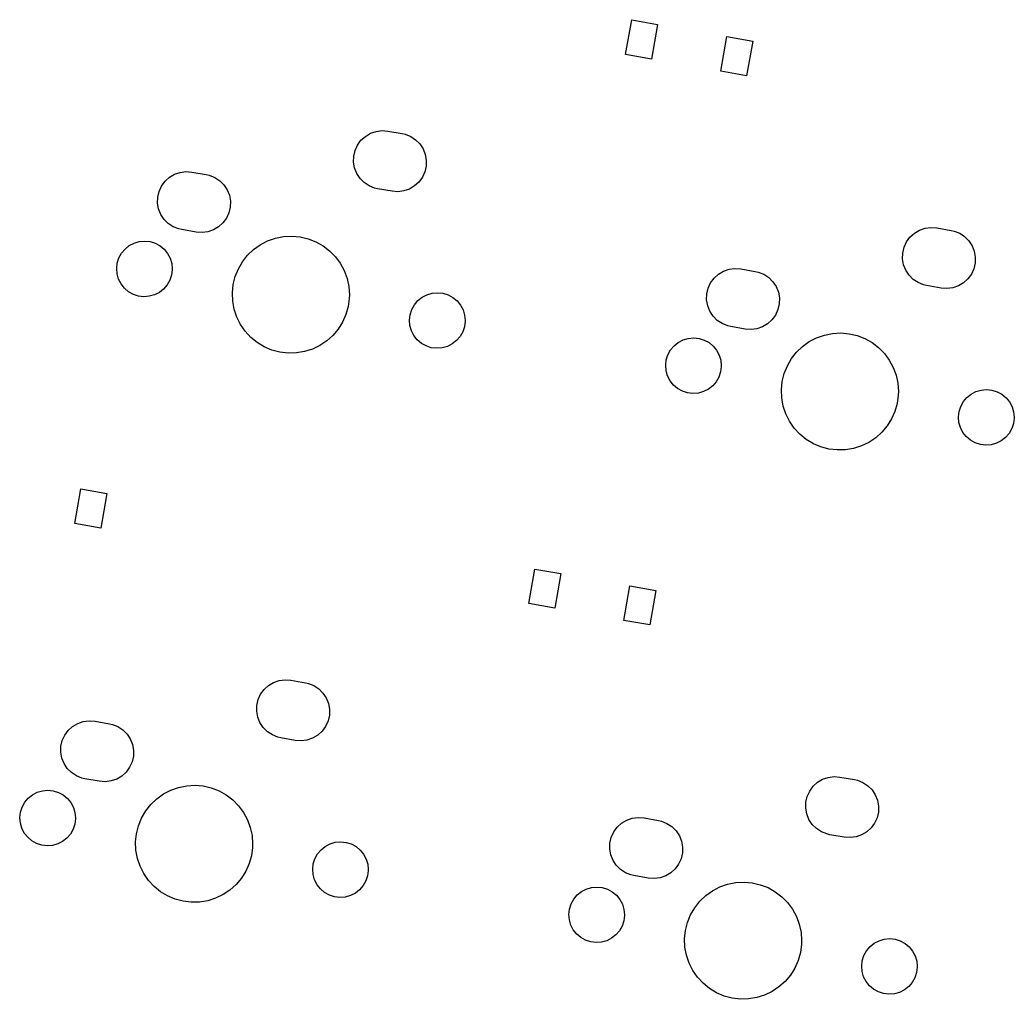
# Model space of a CAD drawing. Extents: x -73 to 324, y -180 to -25.
# Drawn here: x -27.55 to 6.42, y -99.28 to -65.83 of the extents above; entities that cross this region are included whole.
import ezdxf

# ---------------------------------------------------------------- set-up
doc = ezdxf.new("R2010")
doc.units = 0
doc.layers.add('BLACK', color=7, linetype='CONTINUOUS')

msp = doc.modelspace()

# ---------------------------------------------------------------- linework, layer by layer
at = {"layer": 'BLACK', "linetype": 'CONTINUOUS'}
for p, q in [((-6.85652, -67.0108), (-6.64814, -65.829)), ((-6.64814, -65.829), (-5.76181, -65.9853)), ((-5.76181, -65.9853), (-5.97019, -67.1671)), ((-3.60665, -67.5838), (-3.39828, -66.4021)), ((-3.39828, -66.4021), (-2.51195, -66.5584)), ((-2.51195, -66.5584), (-2.72033, -67.7401)), ((-5.97019, -67.1671), (-6.85652, -67.0108)), ((-2.72033, -67.7401), (-3.60665, -67.5838)), ((-15.5755, -69.7046), (-15.3844, -69.6388)), ((-15.3844, -69.6388), (-15.1839, -69.6127)), ((-15.1839, -69.6127), (-14.9824, -69.6275)), ((-14.9824, -69.6275), (-14.49, -69.7143)), ((-16.0185, -70.1063), (-15.8992, -69.9432)), ((-15.8992, -69.9432), (-15.7494, -69.8074)), ((-15.7494, -69.8074), (-15.5755, -69.7046)), ((-14.49, -69.7143), (-14.388, -69.7379)), ((-14.388, -69.7379), (-14.2003, -69.8129)), ((-14.2003, -69.8129), (-14.0316, -69.9242)), ((-14.0316, -69.9242), (-13.8887, -70.0671)), ((-16.1481, -70.487), (-16.1027, -70.2901)), ((-16.1027, -70.2901), (-16.0185, -70.1063)), ((-13.8887, -70.0671), (-13.7774, -70.2359)), ((-13.7774, -70.2359), (-13.7023, -70.4235)), ((-16.1531, -70.689), (-16.1481, -70.487)), ((-13.7023, -70.4235), (-13.6665, -70.6224)), ((-13.6665, -70.6224), (-13.6715, -70.8245)), ((-16.1173, -70.888), (-16.1531, -70.689)), ((-16.0422, -71.0756), (-16.1173, -70.888)), ((-13.6715, -70.8245), (-13.717, -71.0214)), ((-22.7131, -71.505), (-22.5937, -71.3419)), ((-22.5937, -71.3419), (-22.444, -71.2062)), ((-22.444, -71.2062), (-22.2701, -71.1033)), ((-22.2701, -71.1033), (-22.079, -71.0375)), ((-22.079, -71.0375), (-21.8785, -71.0115)), ((-21.8785, -71.0115), (-21.677, -71.0263)), ((-21.677, -71.0263), (-21.1845, -71.1131)), ((-21.1845, -71.1131), (-21.0826, -71.1366)), ((-21.0826, -71.1366), (-20.8949, -71.2117)), ((-20.8949, -71.2117), (-20.7262, -71.323)), ((-20.7262, -71.323), (-20.5833, -71.4659)), ((-15.931, -71.2444), (-16.0422, -71.0756)), ((-15.788, -71.3873), (-15.931, -71.2444)), ((-13.8011, -71.2052), (-13.9205, -71.3683)), ((-13.717, -71.0214), (-13.8011, -71.2052)), ((-22.7972, -71.6888), (-22.7131, -71.505)), ((-20.5833, -71.4659), (-20.472, -71.6346)), ((-20.472, -71.6346), (-20.3969, -71.8223)), ((-15.6193, -71.4985), (-15.788, -71.3873)), ((-15.4316, -71.5736), (-15.6193, -71.4985)), ((-15.3297, -71.5971), (-15.4316, -71.5736)), ((-14.8372, -71.684), (-15.3297, -71.5971)), ((-14.6357, -71.6988), (-14.8372, -71.684)), ((-14.4353, -71.6727), (-14.6357, -71.6988)), ((-14.2441, -71.6069), (-14.4353, -71.6727)), ((-14.0702, -71.504), (-14.2441, -71.6069)), ((-13.9205, -71.3683), (-14.0702, -71.504)), ((-22.8477, -72.0878), (-22.8427, -71.8857)), ((-22.8427, -71.8857), (-22.7972, -71.6888)), ((-20.3969, -71.8223), (-20.3611, -72.0212)), ((-20.3611, -72.0212), (-20.3661, -72.2232)), ((-22.8119, -72.2867), (-22.8477, -72.0878)), ((-22.7368, -72.4744), (-22.8119, -72.2867)), ((-20.3661, -72.2232), (-20.4115, -72.4202)), ((-22.6255, -72.6431), (-22.7368, -72.4744)), ((-22.4826, -72.786), (-22.6255, -72.6431)), ((-20.4957, -72.6039), (-20.6151, -72.767)), ((-20.4115, -72.4202), (-20.4957, -72.6039)), ((-22.3139, -72.8973), (-22.4826, -72.786)), ((-22.1262, -72.9723), (-22.3139, -72.8973)), ((-22.0242, -72.9959), (-22.1262, -72.9723)), ((-21.5318, -73.0827), (-22.0242, -72.9959)), ((-20.9387, -73.0057), (-21.1298, -73.0715)), ((-20.7648, -72.9028), (-20.9387, -73.0057)), ((-20.6151, -72.767), (-20.7648, -72.9028)), ((3.01116, -73.1154), (3.18513, -73.0125)), ((3.18513, -73.0125), (3.37623, -72.9467)), ((3.37623, -72.9467), (3.57666, -72.9207)), ((3.57666, -72.9207), (3.77823, -72.9355)), ((3.77823, -72.9355), (4.27063, -73.0223)), ((4.27063, -73.0223), (4.37262, -73.0459)), ((-21.3303, -73.0975), (-21.5318, -73.0827)), ((-21.1298, -73.0715), (-21.3303, -73.0975)), ((-19.3383, -73.5122), (-19.0876, -73.382)), ((-19.0876, -73.382), (-18.8211, -73.2884)), ((-18.8211, -73.2884), (-18.544, -73.2333)), ((-18.544, -73.2333), (-18.2619, -73.2177)), ((-18.2619, -73.2177), (-17.9805, -73.2421)), ((-17.9805, -73.2421), (-17.7053, -73.3059)), ((-17.7053, -73.3059), (-17.4418, -73.4078)), ((2.74207, -73.4143), (2.86144, -73.2512)), ((2.86144, -73.2512), (3.01116, -73.1154)), ((4.37262, -73.0459), (4.56028, -73.1209)), ((4.56028, -73.1209), (4.72901, -73.2322)), ((4.72901, -73.2322), (4.87193, -73.3751)), ((4.87193, -73.3751), (4.98319, -73.5439)), ((-24.08, -73.7986), (-23.9609, -73.6566)), ((-23.9609, -73.6566), (-23.8164, -73.5404)), ((-23.8164, -73.5404), (-23.652, -73.4545)), ((-23.652, -73.4545), (-23.4742, -73.4022)), ((-23.4742, -73.4022), (-23.2895, -73.3854)), ((-23.2895, -73.3854), (-23.1051, -73.4048)), ((-23.1051, -73.4048), (-22.928, -73.4596)), ((-22.928, -73.4596), (-22.7649, -73.5478)), ((-22.7649, -73.5478), (-22.6221, -73.666)), ((-22.6221, -73.666), (-22.5049, -73.8096)), ((-19.7726, -73.8715), (-19.5682, -73.6765)), ((-19.5682, -73.6765), (-19.3383, -73.5122)), ((-17.4418, -73.4078), (-17.1953, -73.5459)), ((-17.1953, -73.5459), (-16.9707, -73.7173)), ((-16.9707, -73.7173), (-16.7725, -73.9186)), ((2.61247, -73.795), (2.65793, -73.5981)), ((2.65793, -73.5981), (2.74207, -73.4143)), ((4.98319, -73.5439), (5.05825, -73.7315)), ((-24.2254, -74.1378), (-24.1693, -73.9611)), ((-24.1693, -73.9611), (-24.08, -73.7986)), ((-22.5049, -73.8096), (-22.4179, -73.9733)), ((-22.4179, -73.9733), (-22.3643, -74.1508)), ((-19.9475, -74.0933), (-19.7726, -73.8715)), ((-16.7725, -73.9186), (-16.6047, -74.1458)), ((2.60753, -73.997), (2.61247, -73.795)), ((2.64332, -74.196), (2.60753, -73.997)), ((5.05825, -73.7315), (5.09404, -73.9304)), ((5.09404, -73.9304), (5.0891, -74.1325)), ((-24.2461, -74.3221), (-24.2254, -74.1378)), ((-24.2306, -74.5069), (-24.2461, -74.3221)), ((-22.3465, -74.3619), (-22.3698, -74.5458)), ((-22.3643, -74.1508), (-22.3462, -74.3354)), ((-22.3462, -74.3354), (-22.3465, -74.3619)), ((-20.1955, -74.5995), (-20.0894, -74.3376)), ((-20.0894, -74.3376), (-19.9475, -74.0933)), ((-16.6047, -74.1458), (-16.4705, -74.3945)), ((-16.4705, -74.3945), (-16.3728, -74.6595)), ((-3.50947, -74.4113), (-3.31837, -74.3455)), ((-3.31837, -74.3455), (-3.11794, -74.3195)), ((-3.11794, -74.3195), (-2.91637, -74.3343)), ((-2.91637, -74.3343), (-2.42396, -74.4211)), ((2.71838, -74.3836), (2.64332, -74.196)), ((2.82964, -74.5524), (2.71838, -74.3836)), ((5.04363, -74.3294), (4.9595, -74.5132)), ((5.0891, -74.1325), (5.04363, -74.3294)), ((-24.1795, -74.6851), (-24.2306, -74.5069)), ((-24.0947, -74.85), (-24.1795, -74.6851)), ((-22.4283, -74.7218), (-22.5199, -74.883)), ((-22.3698, -74.5458), (-22.4283, -74.7218)), ((-20.2636, -74.8736), (-20.1955, -74.5995)), ((-16.3728, -74.6595), (-16.3133, -74.9357)), ((-3.95253, -74.813), (-3.83316, -74.6499)), ((-3.83316, -74.6499), (-3.68343, -74.5142)), ((-3.68343, -74.5142), (-3.50947, -74.4113)), ((-2.42396, -74.4211), (-2.32197, -74.4446)), ((-2.32197, -74.4446), (-2.13431, -74.5197)), ((-2.13431, -74.5197), (-1.96558, -74.631)), ((-1.96558, -74.631), (-1.82266, -74.7739)), ((2.97255, -74.6953), (2.82964, -74.5524)), ((3.14128, -74.8065), (2.97255, -74.6953)), ((4.84013, -74.6763), (4.6904, -74.812)), ((4.9595, -74.5132), (4.84013, -74.6763)), ((-23.9795, -74.9953), (-24.0947, -74.85)), ((-23.8383, -75.1155), (-23.9795, -74.9953)), ((-22.641, -75.0233), (-22.7871, -75.1375)), ((-22.5199, -74.883), (-22.641, -75.0233)), ((-20.2924, -75.1547), (-20.2636, -74.8736)), ((-16.3133, -74.9357), (-16.2933, -75.2175)), ((-4.08213, -75.1937), (-4.03666, -74.9968)), ((-4.03666, -74.9968), (-3.95253, -74.813)), ((-1.82266, -74.7739), (-1.71141, -74.9426)), ((-1.71141, -74.9426), (-1.63635, -75.1303)), ((3.32894, -74.8816), (3.14128, -74.8065)), ((3.43093, -74.9051), (3.32894, -74.8816)), ((3.92334, -74.992), (3.43093, -74.9051)), ((4.12491, -75.0068), (3.92334, -74.992)), ((4.32534, -74.9807), (4.12491, -75.0068)), ((4.51644, -74.9149), (4.32534, -74.9807)), ((4.6904, -74.812), (4.51644, -74.9149)), ((-23.6765, -75.2059), (-23.8383, -75.1155)), ((-23.5002, -75.2632), (-23.6765, -75.2059)), ((-23.3161, -75.2852), (-23.5002, -75.2632)), ((-23.1312, -75.2709), (-23.3161, -75.2852)), ((-22.9526, -75.2211), (-23.1312, -75.2709)), ((-22.7871, -75.1375), (-22.9526, -75.2211)), ((-20.2813, -75.437), (-20.2924, -75.1547)), ((-16.2973, -75.3431), (-16.3349, -75.6231)), ((-16.2933, -75.2175), (-16.2973, -75.3431)), ((-14.0744, -75.5629), (-13.9552, -75.4209)), ((-13.9552, -75.4209), (-13.8107, -75.3047)), ((-13.8107, -75.3047), (-13.6464, -75.2188)), ((-13.6464, -75.2188), (-13.4685, -75.1665)), ((-13.4685, -75.1665), (-13.2839, -75.1497)), ((-13.2839, -75.1497), (-13.0995, -75.169)), ((-13.0995, -75.169), (-12.9224, -75.2239)), ((-12.9224, -75.2239), (-12.7593, -75.312)), ((-12.7593, -75.312), (-12.6164, -75.4302)), ((-4.08707, -75.3958), (-4.08213, -75.1937)), ((-4.05128, -75.5947), (-4.08707, -75.3958)), ((-1.63635, -75.1303), (-1.60056, -75.3292)), ((-1.60056, -75.3292), (-1.60549, -75.5312)), ((-20.2305, -75.7149), (-20.2813, -75.437)), ((-20.1411, -75.9829), (-20.2305, -75.7149)), ((-16.3349, -75.6231), (-16.4116, -75.895)), ((-14.2198, -75.9021), (-14.1637, -75.7254)), ((-14.1637, -75.7254), (-14.0744, -75.5629)), ((-12.6164, -75.4302), (-12.4992, -75.5739)), ((-12.4992, -75.5739), (-12.4122, -75.7376)), ((-12.4122, -75.7376), (-12.3586, -75.9151)), ((-3.97622, -75.7824), (-4.05128, -75.5947)), ((-1.65096, -75.7282), (-1.7351, -75.9119)), ((-1.60549, -75.5312), (-1.65096, -75.7282)), ((-20.0148, -76.2356), (-20.1411, -75.9829)), ((-16.4116, -75.895), (-16.5258, -76.1534)), ((-14.2404, -76.0864), (-14.2198, -75.9021)), ((-14.2249, -76.2711), (-14.2404, -76.0864)), ((-12.3586, -75.9151), (-12.3405, -76.0996)), ((-12.3405, -76.0996), (-12.3409, -76.1262)), ((-3.86496, -75.9511), (-3.97622, -75.7824)), ((-3.72204, -76.094), (-3.86496, -75.9511)), ((-3.55331, -76.2053), (-3.72204, -76.094)), ((-1.85446, -76.075), (-2.00419, -76.2108)), ((-1.7351, -75.9119), (-1.85446, -76.075)), ((-19.8542, -76.468), (-20.0148, -76.2356)), ((-16.6753, -76.3931), (-16.8571, -76.6093)), ((-16.5258, -76.1534), (-16.6753, -76.3931)), ((-14.1738, -76.4493), (-14.2249, -76.2711)), ((-12.3641, -76.3101), (-12.4227, -76.486)), ((-12.3409, -76.1262), (-12.3641, -76.3101)), ((-3.36565, -76.2803), (-3.55331, -76.2053)), ((-3.26366, -76.3039), (-3.36565, -76.2803)), ((-2.77126, -76.3907), (-3.26366, -76.3039)), ((-2.56969, -76.4055), (-2.77126, -76.3907)), ((-2.36926, -76.3795), (-2.56969, -76.4055)), ((-2.17816, -76.3137), (-2.36926, -76.3795)), ((-2.00419, -76.2108), (-2.17816, -76.3137)), ((-19.6624, -76.6754), (-19.8542, -76.468)), ((-19.4434, -76.8538), (-19.6624, -76.6754)), ((-16.8571, -76.6093), (-17.0675, -76.7978)), ((-14.0891, -76.6143), (-14.1738, -76.4493)), ((-13.9739, -76.7596), (-14.0891, -76.6143)), ((-13.8327, -76.8797), (-13.9739, -76.7596)), ((-12.5142, -76.6472), (-12.6354, -76.7876)), ((-12.4227, -76.486), (-12.5142, -76.6472)), ((-5.05577, -76.8484), (-4.89146, -76.7625)), ((-4.89146, -76.7625), (-4.7136, -76.7102)), ((-4.7136, -76.7102), (-4.52895, -76.6934)), ((-4.52895, -76.6934), (-4.34456, -76.7128)), ((-4.34456, -76.7128), (-4.16744, -76.7676)), ((-4.16744, -76.7676), (-4.00435, -76.8558)), ((-0.57776, -76.8202), (-0.32706, -76.69)), ((-0.32706, -76.69), (-0.06051, -76.5964)), ((-0.06051, -76.5964), (0.21657, -76.5413)), ((0.21657, -76.5413), (0.49865, -76.5257)), ((0.49865, -76.5257), (0.78011, -76.5501)), ((0.78011, -76.5501), (1.05532, -76.6139)), ((1.05532, -76.6139), (1.3188, -76.7158)), ((1.3188, -76.7158), (1.56529, -76.8539)), ((-19.2013, -76.9995), (-19.4434, -76.8538)), ((-18.9412, -77.1097), (-19.2013, -76.9995)), ((-18.6681, -77.1821), (-18.9412, -77.1097)), ((-17.5571, -77.0771), (-17.8265, -77.1622)), ((-17.3024, -76.9548), (-17.5571, -77.0771)), ((-17.0675, -76.7978), (-17.3024, -76.9548)), ((-13.6709, -76.9702), (-13.8327, -76.8797)), ((-13.4945, -77.0275), (-13.6709, -76.9702)), ((-13.3104, -77.0494), (-13.4945, -77.0275)), ((-13.1256, -77.0352), (-13.3104, -77.0494)), ((-12.947, -76.9853), (-13.1256, -77.0352)), ((-12.7815, -76.9017), (-12.947, -76.9853)), ((-12.6354, -76.7876), (-12.7815, -76.9017)), ((-5.40876, -77.2691), (-5.31944, -77.1066)), ((-5.31944, -77.1066), (-5.20026, -76.9646)), ((-5.20026, -76.9646), (-5.05577, -76.8484)), ((-4.00435, -76.8558), (-3.86149, -76.974)), ((-3.86149, -76.974), (-3.74431, -77.1176)), ((-3.74431, -77.1176), (-3.65726, -77.2813)), ((-1.01202, -77.1795), (-0.80761, -76.9845)), ((-0.80761, -76.9845), (-0.57776, -76.8202)), ((1.56529, -76.8539), (1.78986, -77.0253)), ((1.78986, -77.0253), (1.98805, -77.2266)), ((-18.3876, -77.2153), (-18.6681, -77.1821)), ((-18.1051, -77.2086), (-18.3876, -77.2153)), ((-17.8265, -77.1622), (-18.1051, -77.2086)), ((-5.48549, -77.6301), (-5.46482, -77.4458)), ((-5.46482, -77.4458), (-5.40876, -77.2691)), ((-3.65726, -77.2813), (-3.60368, -77.4588)), ((-3.60368, -77.4588), (-3.58558, -77.6434)), ((-1.32882, -77.6456), (-1.18692, -77.4013)), ((-1.18692, -77.4013), (-1.01202, -77.1795)), ((1.98805, -77.2266), (2.1559, -77.4538)), ((2.1559, -77.4538), (2.29005, -77.7025)), ((-5.46998, -77.8149), (-5.48549, -77.6301)), ((-3.58595, -77.6699), (-3.60919, -77.8538)), ((-3.58558, -77.6434), (-3.58595, -77.6699)), ((-1.43487, -77.9075), (-1.32882, -77.6456)), ((2.29005, -77.7025), (2.38783, -77.9675)), ((-5.41887, -77.9931), (-5.46998, -77.8149)), ((-5.33412, -78.158), (-5.41887, -77.9931)), ((-3.66772, -78.0298), (-3.7593, -78.191)), ((-3.60919, -77.8538), (-3.66772, -78.0298)), ((-1.50298, -78.1816), (-1.43487, -77.9075)), ((2.38783, -77.9675), (2.44729, -78.2437)), ((-5.21896, -78.3033), (-5.33412, -78.158)), ((-5.07776, -78.4235), (-5.21896, -78.3033)), ((-4.91592, -78.5139), (-5.07776, -78.4235)), ((-4.02655, -78.4455), (-4.19204, -78.5291)), ((-3.88044, -78.3313), (-4.02655, -78.4455)), ((-3.7593, -78.191), (-3.88044, -78.3313)), ((-1.53177, -78.4627), (-1.50298, -78.1816)), ((-1.52068, -78.745), (-1.53177, -78.4627)), ((2.44729, -78.2437), (2.46724, -78.5255)), ((5.11419, -78.5268), (5.29205, -78.4745)), ((5.29205, -78.4745), (5.47669, -78.4577)), ((5.47669, -78.4577), (5.66109, -78.477)), ((5.66109, -78.477), (5.8382, -78.5319)), ((-4.73958, -78.5712), (-4.91592, -78.5139)), ((-4.55548, -78.5932), (-4.73958, -78.5712)), ((-4.37062, -78.5789), (-4.55548, -78.5932)), ((-4.19204, -78.5291), (-4.37062, -78.5789)), ((-1.46993, -79.0229), (-1.52068, -78.745)), ((2.46329, -78.6511), (2.42569, -78.9311)), ((2.46724, -78.5255), (2.46329, -78.6511)), ((4.6862, -78.8709), (4.80538, -78.7289)), ((4.80538, -78.7289), (4.94988, -78.6127)), ((4.94988, -78.6127), (5.11419, -78.5268)), ((5.8382, -78.5319), (6.00129, -78.62)), ((6.00129, -78.62), (6.14415, -78.7382)), ((6.14415, -78.7382), (6.26134, -78.8819)), ((-1.38052, -79.2909), (-1.46993, -79.0229)), ((2.42569, -78.9311), (2.349, -79.203)), ((4.54082, -79.2101), (4.59688, -79.0334)), ((4.59688, -79.0334), (4.6862, -78.8709)), ((6.26134, -78.8819), (6.34838, -79.0456)), ((6.34838, -79.0456), (6.40197, -79.2231)), ((-1.25424, -79.5436), (-1.38052, -79.2909)), ((2.23477, -79.4614), (2.08527, -79.7011)), ((2.349, -79.203), (2.23477, -79.4614)), ((4.52015, -79.3944), (4.54082, -79.2101)), ((4.53567, -79.5791), (4.52015, -79.3944)), ((6.41969, -79.4342), (6.39645, -79.6181)), ((6.40197, -79.2231), (6.42006, -79.4076)), ((6.42006, -79.4076), (6.41969, -79.4342)), ((-1.09362, -79.776), (-1.25424, -79.5436)), ((-0.90185, -79.9834), (-1.09362, -79.776)), ((2.08527, -79.7011), (1.90349, -79.9173)), ((4.58677, -79.7573), (4.53567, -79.5791)), ((4.67152, -79.9223), (4.58677, -79.7573)), ((6.33793, -79.794), (6.24635, -79.9552)), ((6.39645, -79.6181), (6.33793, -79.794)), ((-0.68277, -80.1618), (-0.90185, -79.9834)), ((-0.44074, -80.3075), (-0.68277, -80.1618)), ((1.69305, -80.1058), (1.45816, -80.2628)), ((1.90349, -79.9173), (1.69305, -80.1058)), ((4.78669, -80.0676), (4.67152, -79.9223)), ((4.92788, -80.1877), (4.78669, -80.0676)), ((6.1252, -80.0956), (5.9791, -80.2097)), ((6.24635, -79.9552), (6.1252, -80.0956)), ((-0.1806, -80.4177), (-0.44074, -80.3075)), ((0.09248, -80.4901), (-0.1806, -80.4177)), ((0.37303, -80.5233), (0.09248, -80.4901)), ((0.65546, -80.5166), (0.37303, -80.5233)), ((0.93413, -80.4702), (0.65546, -80.5166)), ((1.20349, -80.385), (0.93413, -80.4702)), ((1.45816, -80.2628), (1.20349, -80.385)), ((5.08973, -80.2782), (4.92788, -80.1877)), ((5.26606, -80.3355), (5.08973, -80.2782)), ((5.45017, -80.3574), (5.26606, -80.3355)), ((5.63503, -80.3432), (5.45017, -80.3574)), ((5.8136, -80.2933), (5.63503, -80.3432)), ((5.9791, -80.2097), (5.8136, -80.2933)), ((-25.6752, -83.0364), (-25.4669, -81.8547)), ((-25.4669, -81.8547), (-24.5805, -82.0109)), ((-24.5805, -82.0109), (-24.7889, -83.1927)), ((-24.7889, -83.1927), (-25.6752, -83.0364)), ((-10.1645, -85.7714), (-9.95614, -84.5896)), ((-9.95614, -84.5896), (-9.06981, -84.7459)), ((-9.06981, -84.7459), (-9.27819, -85.9277)), ((-6.91465, -86.3444), (-6.70627, -85.1627)), ((-6.70627, -85.1627), (-5.81995, -85.3189)), ((-5.81995, -85.3189), (-6.02832, -86.5007)), ((-9.27819, -85.9277), (-10.1645, -85.7714)), ((-6.02832, -86.5007), (-6.91465, -86.3444)), ((-19.2071, -88.7038), (-19.0574, -88.568)), ((-19.0574, -88.568), (-18.8835, -88.4651)), ((-18.8835, -88.4651), (-18.6924, -88.3993)), ((-18.6924, -88.3993), (-18.4919, -88.3733)), ((-18.4919, -88.3733), (-18.2904, -88.3881)), ((-18.2904, -88.3881), (-17.798, -88.4749)), ((-17.798, -88.4749), (-17.696, -88.4985)), ((-17.696, -88.4985), (-17.5083, -88.5735)), ((-17.5083, -88.5735), (-17.3396, -88.6848)), ((-19.4107, -89.0507), (-19.3265, -88.8669)), ((-19.3265, -88.8669), (-19.2071, -88.7038)), ((-17.3396, -88.6848), (-17.1967, -88.8277)), ((-17.1967, -88.8277), (-17.0854, -88.9964)), ((-17.0854, -88.9964), (-17.0103, -89.1841)), ((-19.4611, -89.4496), (-19.4561, -89.2476)), ((-19.4561, -89.2476), (-19.4107, -89.0507)), ((-17.0103, -89.1841), (-16.9745, -89.383)), ((-19.4253, -89.6486), (-19.4611, -89.4496)), ((-19.3502, -89.8362), (-19.4253, -89.6486)), ((-16.9795, -89.5851), (-17.025, -89.782)), ((-16.9745, -89.383), (-16.9795, -89.5851)), ((-25.9017, -90.1025), (-25.752, -89.9668)), ((-25.752, -89.9668), (-25.5781, -89.8639)), ((-25.5781, -89.8639), (-25.3869, -89.7981)), ((-25.3869, -89.7981), (-25.1865, -89.7721)), ((-25.1865, -89.7721), (-24.985, -89.7869)), ((-24.985, -89.7869), (-24.4925, -89.8737)), ((-24.4925, -89.8737), (-24.3906, -89.8972)), ((-24.3906, -89.8972), (-24.2029, -89.9723)), ((-24.2029, -89.9723), (-24.0342, -90.0835)), ((-19.2389, -90.0049), (-19.3502, -89.8362)), ((-19.096, -90.1479), (-19.2389, -90.0049)), ((-17.1091, -89.9658), (-17.2285, -90.1289)), ((-17.025, -89.782), (-17.1091, -89.9658)), ((-26.1052, -90.4494), (-26.0211, -90.2656)), ((-26.0211, -90.2656), (-25.9017, -90.1025)), ((-24.0342, -90.0835), (-23.8912, -90.2265)), ((-23.8912, -90.2265), (-23.78, -90.3952)), ((-18.9273, -90.2591), (-19.096, -90.1479)), ((-18.7396, -90.3342), (-18.9273, -90.2591)), ((-18.6377, -90.3577), (-18.7396, -90.3342)), ((-18.1452, -90.4445), (-18.6377, -90.3577)), ((-17.5521, -90.3675), (-17.7432, -90.4333)), ((-17.3782, -90.2646), (-17.5521, -90.3675)), ((-17.2285, -90.1289), (-17.3782, -90.2646)), ((-26.1557, -90.8484), (-26.1507, -90.6463)), ((-26.1507, -90.6463), (-26.1052, -90.4494)), ((-23.78, -90.3952), (-23.7049, -90.5828)), ((-23.7049, -90.5828), (-23.6691, -90.7818)), ((-17.9437, -90.4594), (-18.1452, -90.4445)), ((-17.7432, -90.4333), (-17.9437, -90.4594)), ((-26.1199, -91.0473), (-26.1557, -90.8484)), ((-26.0448, -91.235), (-26.1199, -91.0473)), ((-23.6741, -90.9838), (-23.7195, -91.1808)), ((-23.6691, -90.7818), (-23.6741, -90.9838)), ((-25.9335, -91.4037), (-26.0448, -91.235)), ((-23.8037, -91.3645), (-23.923, -91.5276)), ((-23.7195, -91.1808), (-23.8037, -91.3645)), ((-25.7906, -91.5466), (-25.9335, -91.4037)), ((-25.6219, -91.6579), (-25.7906, -91.5466)), ((-25.4342, -91.7329), (-25.6219, -91.6579)), ((-24.0728, -91.6634), (-24.2467, -91.7663)), ((-23.923, -91.5276), (-24.0728, -91.6634)), ((-0.12287, -91.7731), (0.06823, -91.7073)), ((0.06823, -91.7073), (0.26866, -91.6813)), ((0.26866, -91.6813), (0.47023, -91.6961)), ((0.47023, -91.6961), (0.96264, -91.7829)), ((-25.3322, -91.7565), (-25.4342, -91.7329)), ((-24.8398, -91.8433), (-25.3322, -91.7565)), ((-24.6383, -91.8581), (-24.8398, -91.8433)), ((-24.4378, -91.8321), (-24.6383, -91.8581)), ((-24.2467, -91.7663), (-24.4378, -91.8321)), ((-22.3956, -92.1426), (-22.1291, -92.049)), ((-22.1291, -92.049), (-21.852, -91.9939)), ((-21.852, -91.9939), (-21.5699, -91.9783)), ((-21.5699, -91.9783), (-21.2885, -92.0027)), ((-21.2885, -92.0027), (-21.0133, -92.0665)), ((-21.0133, -92.0665), (-20.7498, -92.1684)), ((-0.56593, -92.1749), (-0.44656, -92.0118)), ((-0.44656, -92.0118), (-0.29684, -91.876)), ((-0.29684, -91.876), (-0.12287, -91.7731)), ((0.96264, -91.7829), (1.06462, -91.8065)), ((1.06462, -91.8065), (1.25228, -91.8815)), ((1.25228, -91.8815), (1.42102, -91.9928)), ((1.42102, -91.9928), (1.56393, -92.1357)), ((-27.2688, -92.4172), (-27.1244, -92.301)), ((-27.1244, -92.301), (-26.96, -92.2151)), ((-26.96, -92.2151), (-26.7822, -92.1628)), ((-26.7822, -92.1628), (-26.5975, -92.146)), ((-26.5975, -92.146), (-26.4131, -92.1654)), ((-26.4131, -92.1654), (-26.236, -92.2202)), ((-26.236, -92.2202), (-26.0729, -92.3084)), ((-26.0729, -92.3084), (-25.9301, -92.4266)), ((-22.8762, -92.4371), (-22.6463, -92.2728)), ((-22.6463, -92.2728), (-22.3956, -92.1426)), ((-20.7498, -92.1684), (-20.5033, -92.3065)), ((-20.5033, -92.3065), (-20.2787, -92.4779)), ((-0.69553, -92.5556), (-0.65007, -92.3586)), ((-0.65007, -92.3586), (-0.56593, -92.1749)), ((1.56393, -92.1357), (1.67519, -92.3044)), ((1.67519, -92.3044), (1.75025, -92.4921)), ((-27.5334, -92.8984), (-27.4773, -92.7217)), ((-27.4773, -92.7217), (-27.388, -92.5592)), ((-27.388, -92.5592), (-27.2688, -92.4172)), ((-25.9301, -92.4266), (-25.8129, -92.5702)), ((-25.8129, -92.5702), (-25.7258, -92.7339)), ((-25.7258, -92.7339), (-25.6723, -92.9114)), ((-23.2555, -92.8539), (-23.0806, -92.6321)), ((-23.0806, -92.6321), (-22.8762, -92.4371)), ((-20.2787, -92.4779), (-20.0805, -92.6792)), ((-20.0805, -92.6792), (-19.9127, -92.9064)), ((-0.70047, -92.7576), (-0.69553, -92.5556)), ((1.75025, -92.4921), (1.78604, -92.691)), ((1.78604, -92.691), (1.7811, -92.8931)), ((-27.5541, -93.0827), (-27.5334, -92.8984)), ((-27.5386, -93.2674), (-27.5541, -93.0827)), ((-25.6723, -92.9114), (-25.6542, -93.096)), ((-23.3974, -93.0982), (-23.2555, -92.8539)), ((-19.9127, -92.9064), (-19.7785, -93.1551)), ((-6.62636, -93.1061), (-6.42593, -93.0801)), ((-6.42593, -93.0801), (-6.22436, -93.0949)), ((-0.66468, -92.9566), (-0.70047, -92.7576)), ((-0.58962, -93.1442), (-0.66468, -92.9566)), ((1.7811, -92.8931), (1.73564, -93.09)), ((-27.4875, -93.4457), (-27.5386, -93.2674)), ((-25.6778, -93.3064), (-25.7363, -93.4824)), ((-25.6545, -93.1225), (-25.6778, -93.3064)), ((-25.6542, -93.096), (-25.6545, -93.1225)), ((-23.5716, -93.6342), (-23.5035, -93.3601)), ((-23.5035, -93.3601), (-23.3974, -93.0982)), ((-19.7785, -93.1551), (-19.6808, -93.4201)), ((-19.6808, -93.4201), (-19.6213, -93.6963)), ((-7.26052, -93.5736), (-7.14116, -93.4105)), ((-7.14116, -93.4105), (-6.99143, -93.2748)), ((-6.99143, -93.2748), (-6.81746, -93.1719)), ((-6.81746, -93.1719), (-6.62636, -93.1061)), ((-6.22436, -93.0949), (-5.73196, -93.1817)), ((-5.73196, -93.1817), (-5.62997, -93.2052)), ((-5.62997, -93.2052), (-5.44231, -93.2803)), ((-5.44231, -93.2803), (-5.27358, -93.3915)), ((-5.27358, -93.3915), (-5.13066, -93.5345)), ((-0.47836, -93.3129), (-0.58962, -93.1442)), ((-0.33544, -93.4559), (-0.47836, -93.3129)), ((1.6515, -93.2738), (1.53213, -93.4369)), ((1.73564, -93.09), (1.6515, -93.2738)), ((-27.4027, -93.6106), (-27.4875, -93.4457)), ((-27.2875, -93.7559), (-27.4027, -93.6106)), ((-27.1463, -93.876), (-27.2875, -93.7559)), ((-25.8279, -93.6436), (-25.949, -93.7839)), ((-25.7363, -93.4824), (-25.8279, -93.6436)), ((-23.6004, -93.9153), (-23.5716, -93.6342)), ((-19.6213, -93.6963), (-19.6013, -93.9781)), ((-7.39013, -93.9543), (-7.34466, -93.7574)), ((-7.34466, -93.7574), (-7.26052, -93.5736)), ((-5.13066, -93.5345), (-5.0194, -93.7032)), ((-5.0194, -93.7032), (-4.94435, -93.8908)), ((-0.16671, -93.5671), (-0.33544, -93.4559)), ((0.02095, -93.6422), (-0.16671, -93.5671)), ((0.12294, -93.6657), (0.02095, -93.6422)), ((0.61534, -93.7525), (0.12294, -93.6657)), ((0.81691, -93.7673), (0.61534, -93.7525)), ((1.01734, -93.7413), (0.81691, -93.7673)), ((1.20844, -93.6755), (1.01734, -93.7413)), ((1.38241, -93.5726), (1.20844, -93.6755)), ((1.53213, -93.4369), (1.38241, -93.5726)), ((-26.9845, -93.9665), (-27.1463, -93.876)), ((-26.8082, -94.0238), (-26.9845, -93.9665)), ((-26.6241, -94.0457), (-26.8082, -94.0238)), ((-26.4392, -94.0315), (-26.6241, -94.0457)), ((-26.2606, -93.9817), (-26.4392, -94.0315)), ((-26.0951, -93.8981), (-26.2606, -93.9817)), ((-25.949, -93.7839), (-26.0951, -93.8981)), ((-23.5893, -94.1976), (-23.6004, -93.9153)), ((-19.6053, -94.1037), (-19.6429, -94.3837)), ((-19.6013, -93.9781), (-19.6053, -94.1037)), ((-17.2632, -94.1815), (-17.1187, -94.0653)), ((-17.1187, -94.0653), (-16.9544, -93.9794)), ((-16.9544, -93.9794), (-16.7765, -93.927)), ((-16.7765, -93.927), (-16.5919, -93.9102)), ((-16.5919, -93.9102), (-16.4075, -93.9296)), ((-16.4075, -93.9296), (-16.2304, -93.9844)), ((-16.2304, -93.9844), (-16.0673, -94.0726)), ((-16.0673, -94.0726), (-15.9244, -94.1908)), ((-7.39506, -94.1564), (-7.39013, -93.9543)), ((-4.94435, -93.8908), (-4.90855, -94.0898)), ((-4.90855, -94.0898), (-4.91349, -94.2918)), ((-23.5385, -94.4755), (-23.5893, -94.1976)), ((-19.6429, -94.3837), (-19.7196, -94.6556)), ((-17.4717, -94.486), (-17.3824, -94.3235)), ((-17.3824, -94.3235), (-17.2632, -94.1815)), ((-15.9244, -94.1908), (-15.8072, -94.3345)), ((-15.8072, -94.3345), (-15.7202, -94.4982)), ((-7.35927, -94.3553), (-7.39506, -94.1564)), ((-7.28421, -94.543), (-7.35927, -94.3553)), ((-4.91349, -94.2918), (-4.95896, -94.4888)), ((-23.4491, -94.7435), (-23.5385, -94.4755)), ((-23.3228, -94.9962), (-23.4491, -94.7435)), ((-19.7196, -94.6556), (-19.8338, -94.9139)), ((-17.5484, -94.847), (-17.5278, -94.6627)), ((-17.5278, -94.6627), (-17.4717, -94.486)), ((-15.7202, -94.4982), (-15.6666, -94.6757)), ((-15.6666, -94.6757), (-15.6485, -94.8602)), ((-7.17296, -94.7117), (-7.28421, -94.543)), ((-7.03004, -94.8546), (-7.17296, -94.7117)), ((-5.04309, -94.6725), (-5.16246, -94.8356)), ((-4.95896, -94.4888), (-5.04309, -94.6725)), ((-23.1622, -95.2286), (-23.3228, -94.9962)), ((-19.8338, -94.9139), (-19.9833, -95.1537)), ((-17.5329, -95.0317), (-17.5484, -94.847)), ((-17.4818, -95.2099), (-17.5329, -95.0317)), ((-15.6721, -95.0707), (-15.7307, -95.2466)), ((-15.6489, -94.8867), (-15.6721, -95.0707)), ((-15.6485, -94.8602), (-15.6489, -94.8867)), ((-6.86131, -94.9659), (-7.03004, -94.8546)), ((-6.67365, -95.0409), (-6.86131, -94.9659)), ((-6.57166, -95.0645), (-6.67365, -95.0409)), ((-6.07925, -95.1513), (-6.57166, -95.0645)), ((-5.48615, -95.0743), (-5.67726, -95.1401)), ((-5.31219, -94.9714), (-5.48615, -95.0743)), ((-5.16246, -94.8356), (-5.31219, -94.9714)), ((-22.9704, -95.436), (-23.1622, -95.2286)), ((-22.7514, -95.6144), (-22.9704, -95.436)), ((-20.1651, -95.3699), (-20.3755, -95.5584)), ((-19.9833, -95.1537), (-20.1651, -95.3699)), ((-17.3971, -95.3748), (-17.4818, -95.2099)), ((-17.2819, -95.5201), (-17.3971, -95.3748)), ((-15.8222, -95.4078), (-15.9434, -95.5482)), ((-15.7307, -95.2466), (-15.8222, -95.4078)), ((-8.02159, -95.4708), (-7.83695, -95.454)), ((-7.83695, -95.454), (-7.65256, -95.4734)), ((-5.87768, -95.1661), (-6.07925, -95.1513)), ((-5.67726, -95.1401), (-5.87768, -95.1661)), ((-3.88575, -95.5808), (-3.63505, -95.4506)), ((-3.63505, -95.4506), (-3.3685, -95.357)), ((-3.3685, -95.357), (-3.09142, -95.3019)), ((-3.09142, -95.3019), (-2.80934, -95.2863)), ((-2.80934, -95.2863), (-2.52789, -95.3107)), ((-2.52789, -95.3107), (-2.25268, -95.3745)), ((-2.25268, -95.3745), (-1.9892, -95.4764)), ((-22.5093, -95.7601), (-22.7514, -95.6144)), ((-22.2492, -95.8703), (-22.5093, -95.7601)), ((-20.6104, -95.7153), (-20.8651, -95.8376)), ((-20.3755, -95.5584), (-20.6104, -95.7153)), ((-17.1407, -95.6403), (-17.2819, -95.5201)), ((-16.9789, -95.7308), (-17.1407, -95.6403)), ((-16.8025, -95.7881), (-16.9789, -95.7308)), ((-16.6184, -95.81), (-16.8025, -95.7881)), ((-16.4336, -95.7958), (-16.6184, -95.81)), ((-16.255, -95.7459), (-16.4336, -95.7958)), ((-16.0895, -95.6623), (-16.255, -95.7459)), ((-15.9434, -95.5482), (-16.0895, -95.6623)), ((-8.62744, -95.8672), (-8.50826, -95.7252)), ((-8.50826, -95.7252), (-8.36377, -95.609)), ((-8.36377, -95.609), (-8.19946, -95.5231)), ((-8.19946, -95.5231), (-8.02159, -95.4708)), ((-7.65256, -95.4734), (-7.47544, -95.5282)), ((-7.47544, -95.5282), (-7.31235, -95.6164)), ((-7.31235, -95.6164), (-7.16949, -95.7345)), ((-7.16949, -95.7345), (-7.05231, -95.8782)), ((-4.32002, -95.9401), (-4.11561, -95.7451)), ((-4.11561, -95.7451), (-3.88575, -95.5808)), ((-1.9892, -95.4764), (-1.74271, -95.6145)), ((-1.74271, -95.6145), (-1.51813, -95.7859)), ((-1.51813, -95.7859), (-1.31995, -95.9872)), ((-21.9761, -95.9427), (-22.2492, -95.8703)), ((-21.6956, -95.9759), (-21.9761, -95.9427)), ((-21.4131, -95.9692), (-21.6956, -95.9759)), ((-21.1345, -95.9228), (-21.4131, -95.9692)), ((-20.8651, -95.8376), (-21.1345, -95.9228)), ((-8.77282, -96.2064), (-8.71676, -96.0297)), ((-8.71676, -96.0297), (-8.62744, -95.8672)), ((-7.05231, -95.8782), (-6.96526, -96.0419)), ((-6.96526, -96.0419), (-6.91167, -96.2194)), ((-4.49492, -96.1619), (-4.32002, -95.9401)), ((-1.31995, -95.9872), (-1.1521, -96.2144)), ((-8.79349, -96.3907), (-8.77282, -96.2064)), ((-8.77797, -96.5754), (-8.79349, -96.3907)), ((-6.89395, -96.4305), (-6.91719, -96.6144)), ((-6.91167, -96.2194), (-6.89358, -96.404)), ((-6.89358, -96.404), (-6.89395, -96.4305)), ((-4.74287, -96.668), (-4.63681, -96.4062)), ((-4.63681, -96.4062), (-4.49492, -96.1619)), ((-1.1521, -96.2144), (-1.01795, -96.4631)), ((-1.01795, -96.4631), (-0.92017, -96.7281)), ((-8.72687, -96.7537), (-8.77797, -96.5754)), ((-8.64212, -96.9186), (-8.72687, -96.7537)), ((-6.97571, -96.7904), (-7.06729, -96.9516)), ((-6.91719, -96.6144), (-6.97571, -96.7904)), ((-4.81098, -96.9422), (-4.74287, -96.668)), ((-0.92017, -96.7281), (-0.86071, -97.0043)), ((-8.52695, -97.0639), (-8.64212, -96.9186)), ((-8.38576, -97.184), (-8.52695, -97.0639)), ((-7.18844, -97.0919), (-7.33455, -97.2061)), ((-7.06729, -96.9516), (-7.18844, -97.0919)), ((-4.83977, -97.2233), (-4.81098, -96.9422)), ((-0.86071, -97.0043), (-0.84076, -97.2861)), ((-8.22391, -97.2745), (-8.38576, -97.184)), ((-8.04758, -97.3318), (-8.22391, -97.2745)), ((-7.86348, -97.3537), (-8.04758, -97.3318)), ((-7.67861, -97.3395), (-7.86348, -97.3537)), ((-7.50004, -97.2897), (-7.67861, -97.3395)), ((-7.33455, -97.2061), (-7.50004, -97.2897)), ((-4.82868, -97.5056), (-4.83977, -97.2233)), ((-4.77792, -97.7835), (-4.82868, -97.5056)), ((-0.84471, -97.4117), (-0.88231, -97.6917)), ((-0.84076, -97.2861), (-0.84471, -97.4117)), ((1.37821, -97.6315), (1.49738, -97.4895)), ((1.49738, -97.4895), (1.64188, -97.3733)), ((1.64188, -97.3733), (1.80619, -97.2874)), ((1.80619, -97.2874), (1.98405, -97.235)), ((1.98405, -97.235), (2.1687, -97.2182)), ((2.1687, -97.2182), (2.35309, -97.2376)), ((2.35309, -97.2376), (2.53021, -97.2924)), ((2.53021, -97.2924), (2.6933, -97.3806)), ((2.6933, -97.3806), (2.83616, -97.4988)), ((2.83616, -97.4988), (2.95334, -97.6425)), ((-4.68852, -98.0515), (-4.77792, -97.7835)), ((-0.88231, -97.6917), (-0.959, -97.9636)), ((1.23282, -97.9707), (1.28889, -97.794)), ((1.28889, -97.794), (1.37821, -97.6315)), ((2.95334, -97.6425), (3.04038, -97.8062)), ((3.04038, -97.8062), (3.09397, -97.9837)), ((-4.56224, -98.3042), (-4.68852, -98.0515)), ((-0.959, -97.9636), (-1.07323, -98.2219)), ((1.21216, -98.155), (1.23282, -97.9707)), ((1.22767, -98.3397), (1.21216, -98.155)), ((3.09397, -97.9837), (3.11206, -98.1682)), ((3.11206, -98.1682), (3.11169, -98.1947)), ((-4.40162, -98.5366), (-4.56224, -98.3042)), ((-1.22272, -98.4617), (-1.4045, -98.6779)), ((-1.07323, -98.2219), (-1.22272, -98.4617)), ((1.27878, -98.5179), (1.22767, -98.3397)), ((1.36353, -98.6828), (1.27878, -98.5179)), ((3.08846, -98.3787), (3.02993, -98.5546)), ((3.11169, -98.1947), (3.08846, -98.3787)), ((-4.20985, -98.744), (-4.40162, -98.5366)), ((-3.99077, -98.9224), (-4.20985, -98.744)), ((-1.4045, -98.6779), (-1.61494, -98.8664)), ((1.47869, -98.8281), (1.36353, -98.6828)), ((1.61989, -98.9483), (1.47869, -98.8281)), ((2.8172, -98.8562), (2.6711, -98.9703)), ((2.93835, -98.7158), (2.8172, -98.8562)), ((3.02993, -98.5546), (2.93835, -98.7158)), ((-3.74874, -99.0681), (-3.99077, -98.9224)), ((-3.48859, -99.1783), (-3.74874, -99.0681)), ((-3.21552, -99.2507), (-3.48859, -99.1783)), ((-2.10451, -99.1456), (-2.37387, -99.2308)), ((-1.84984, -99.0233), (-2.10451, -99.1456)), ((-1.61494, -98.8664), (-1.84984, -99.0233)), ((1.78173, -99.0388), (1.61989, -98.9483)), ((1.95807, -99.0961), (1.78173, -99.0388)), ((2.14217, -99.118), (1.95807, -99.0961)), ((2.32703, -99.1038), (2.14217, -99.118)), ((2.50561, -99.0539), (2.32703, -99.1038)), ((2.6711, -98.9703), (2.50561, -99.0539)), ((-2.93497, -99.2839), (-3.21552, -99.2507)), ((-2.65254, -99.2772), (-2.93497, -99.2839)), ((-2.37387, -99.2308), (-2.65254, -99.2772))]:
    msp.add_line(p, q, dxfattribs=at)

doc.saveas('drawing.dxf')
